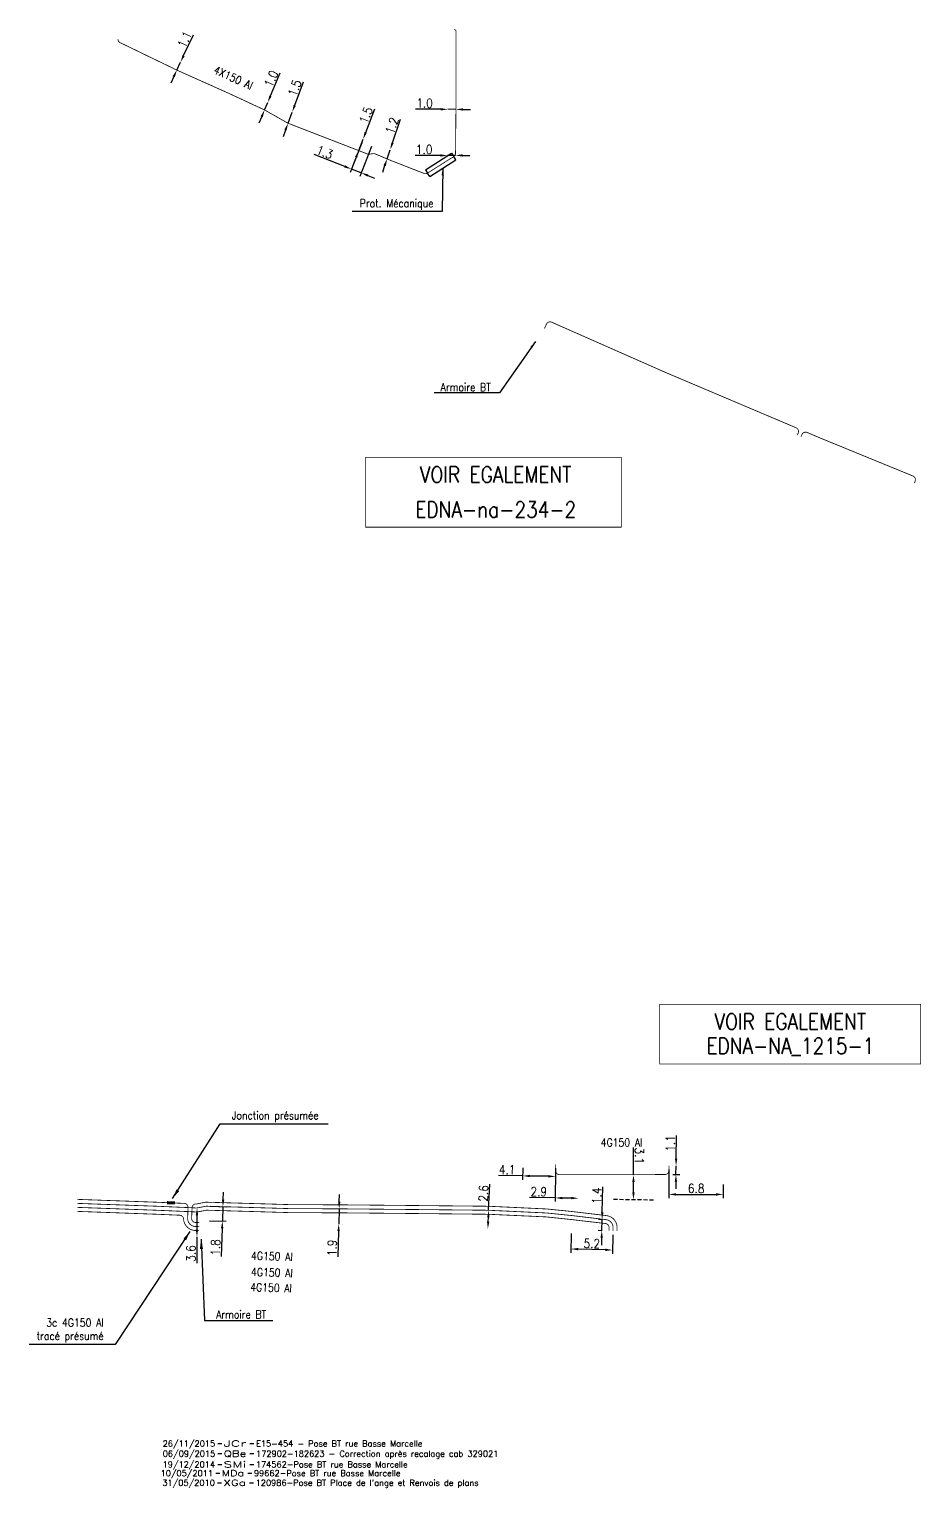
# Model space of a CAD drawing. Header units: millimetres. Extents: x 184994 to 186004, y 128000 to 129009.
# Drawn here: x 184994 to 185104.9, y 128264.1 to 128446.4 of the extents above; entities that cross this region are included whole.
import ezdxf
from ezdxf.enums import TextEntityAlignment as Align

# ---------------------------------------------------------------- set-up
doc = ezdxf.new("R2010")
doc.units = ezdxf.units.MM
doc.header["$PDMODE"] = 34
doc.linetypes.add('B_ST_Al', pattern=[2000, 1000, 1000])
doc.linetypes.add('DASHED', pattern=[0.75, 0.5, -0.25])
doc.layers.get('0').update_dxf_attribs({"linetype": 'CONTINUOUS'})
doc.layers.get('Defpoints').update_dxf_attribs({"linetype": 'CONTINUOUS'})
for name, color, linetype in [('B_100', 3, 'CONTINUOUS'), ('B_110', 1, 'CONTINUOUS'), ('B_300', 7, 'CONTINUOUS'), ('B_420', 7, 'CONTINUOUS'), ('B_930', 7, 'CONTINUOUS')]:
    doc.layers.add(name, color=color, linetype=linetype)
doc.layers.add('B_910', color=7, linetype='CONTINUOUS', plot=False)
doc.styles.get("Standard").update_dxf_attribs({"font": 'romans.shx', "width": 0.85})
doc.dimstyles.get("Standard").update_dxf_attribs({"dimtxt": 1.5, "dimasz": 1.2, "dimexe": 0.625, "dimexo": 0.625, "dimgap": 0.25, "dimtad": 1, "dimdec": 1, "dimzin": 0, "dimdsep": 46, "dimtxsty": 'Standard', "dimcen": -0.5, "dimadec": 0, "dimazin": 0, "dimtfac": 1, "dimtdec": 1, "dimtmove": 0, "dimatfit": 3, "dimfxl": 0, "dimtolj": 1, "dimtzin": 0, "dimarcsym": 0})

# ---------------------------------------------------------------- blocks, each defined once
blk = doc.blocks.new('*D206')
at = {"layer": 'B_100', "color": 0, "linetype": 'Continuous', "lineweight": -2, "transparency": 16777216}
for p, q in [((185045.42, 128436.4), (185042.28, 128436.43)), ((185047.32, 128436.39), (185046.32, 128436.4)), ((185048.22, 128436.38), (185049.12, 128436.37))]:
    blk.add_line(p, q, dxfattribs=at)
at = {"layer": 'B_100', "color": 0, "linetype": 'Continuous', "transparency": 16777216}
for points in [[(185045.42, 128436.55), (185045.42, 128436.25), (185046.32, 128436.4)], [(185048.22, 128436.53), (185048.22, 128436.23), (185047.32, 128436.39)]]:
    blk.add_solid(points, dxfattribs=at)
at = {"layer": 'Defpoints', "color": 0, "linetype": 'Continuous', "transparency": 16777216}
for p in [(185046.32, 128436.4), (185046.32, 128436.4), (185047.32, 128436.39)]:
    blk.add_point(p, dxfattribs=at)
at = {"layer": 'B_100', "color": 0, "linetype": 'Continuous', "transparency": 16777216, "insert": (185043.41, 128437.17), "char_height": 1.125, "attachment_point": 5, "rotation": 359.4999}
blk.add_mtext('\\A1;1.0', dxfattribs=at)
blk = doc.blocks.new('*D207')
at = {"layer": 'B_100', "color": 0, "linetype": 'Continuous', "lineweight": -2, "transparency": 16777216}
for p, q in [((185045.37, 128430.63), (185042.23, 128430.63)), ((185047.27, 128430.64), (185046.27, 128430.63)), ((185048.17, 128430.64), (185049.07, 128430.64))]:
    blk.add_line(p, q, dxfattribs=at)
at = {"layer": 'B_100', "color": 0, "linetype": 'Continuous', "transparency": 16777216}
for points in [[(185045.37, 128430.78), (185045.37, 128430.48), (185046.27, 128430.63)], [(185048.17, 128430.79), (185048.17, 128430.49), (185047.27, 128430.64)]]:
    blk.add_solid(points, dxfattribs=at)
at = {"layer": 'Defpoints', "color": 0, "linetype": 'Continuous', "transparency": 16777216}
for p in [(185046.27, 128430.63), (185046.27, 128430.63), (185047.27, 128430.64)]:
    blk.add_point(p, dxfattribs=at)
at = {"layer": 'B_100', "color": 0, "linetype": 'Continuous', "transparency": 16777216, "insert": (185043.35, 128431.38), "char_height": 1.125, "attachment_point": 5, "rotation": 0.0744}
blk.add_mtext('\\A1;1.0', dxfattribs=at)
blk = doc.blocks.new('*D208')
at = {"layer": 'B_100', "color": 0, "linetype": 'Continuous', "lineweight": -2, "transparency": 16777216}
for p, q in [((185039.39, 128432.2), (185040.41, 128435.17)), ((185038.71, 128430.21), (185039.1, 128431.35)), ((185038.41, 128429.36), (185038.12, 128428.51))]:
    blk.add_line(p, q, dxfattribs=at)
at = {"layer": 'B_100', "color": 0, "linetype": 'Continuous', "transparency": 16777216}
for points in [[(185039.25, 128432.25), (185039.53, 128432.15), (185039.1, 128431.35)], [(185038.27, 128429.41), (185038.56, 128429.31), (185038.71, 128430.21)]]:
    blk.add_solid(points, dxfattribs=at)
at = {"layer": 'Defpoints', "color": 0, "linetype": 'Continuous', "transparency": 16777216}
for p in [(185038.71, 128430.21), (185039.1, 128431.35), (185039.1, 128431.35)]:
    blk.add_point(p, dxfattribs=at)
at = {"layer": 'B_100', "color": 0, "linetype": 'Continuous', "transparency": 16777216, "insert": (185039.33, 128434.36), "char_height": 1.125, "attachment_point": 5, "rotation": 71.0574}
blk.add_mtext('\\A1;1.2', dxfattribs=at)
blk = doc.blocks.new('*D209')
at = {"layer": 'B_100', "color": 0, "linetype": 'Continuous', "lineweight": -2, "transparency": 16777216}
for p, q in [((185036.04, 128433.5), (185037.18, 128436.44)), ((185035.18, 128431.27), (185035.72, 128432.67)), ((185034.85, 128430.43), (185034.53, 128429.59))]:
    blk.add_line(p, q, dxfattribs=at)
at = {"layer": 'B_100', "color": 0, "linetype": 'Continuous', "transparency": 16777216}
for points in [[(185035.9, 128433.56), (185036.18, 128433.45), (185035.72, 128432.67)], [(185034.71, 128430.48), (185034.99, 128430.37), (185035.18, 128431.27)]]:
    blk.add_solid(points, dxfattribs=at)
at = {"layer": 'Defpoints', "color": 0, "linetype": 'Continuous', "transparency": 16777216}
for p in [(185035.72, 128432.67), (185035.72, 128432.67), (185035.18, 128431.27)]:
    blk.add_point(p, dxfattribs=at)
at = {"layer": 'B_100', "color": 0, "linetype": 'Continuous', "transparency": 16777216, "insert": (185036.07, 128435.66), "char_height": 1.125, "attachment_point": 5, "rotation": 68.8637}
blk.add_mtext('\\A1;1.5', dxfattribs=at)
blk = doc.blocks.new('*D210')
at = {"layer": 'B_100', "color": 0, "linetype": 'Continuous', "lineweight": -2, "transparency": 16777216}
for p, q in [((185035.55, 128432.23), (185034.09, 128428.49)), ((185033.42, 128429.26), (185029.59, 128430.75)), ((185036.76, 128431.76), (185035.3, 128428.02)), ((185035.47, 128428.46), (185034.26, 128428.93)), ((185036.31, 128428.13), (185037.15, 128427.8))]:
    blk.add_line(p, q, dxfattribs=at)
at = {"layer": 'B_100', "color": 0, "linetype": 'Continuous', "transparency": 16777216}
for points in [[(185033.48, 128429.4), (185033.37, 128429.12), (185034.26, 128428.93)], [(185036.37, 128428.27), (185036.26, 128427.99), (185035.47, 128428.46)]]:
    blk.add_solid(points, dxfattribs=at)
at = {"layer": 'Defpoints', "color": 0, "linetype": 'Continuous', "transparency": 16777216}
for p in [(185035.72, 128432.67), (185036.93, 128432.19), (185034.26, 128428.93)]:
    blk.add_point(p, dxfattribs=at)
at = {"layer": 'B_100', "color": 0, "linetype": 'Continuous', "transparency": 16777216, "insert": (185030.91, 128431.04), "char_height": 1.125, "attachment_point": 5, "rotation": 338.6968}
blk.add_mtext('\\A1;1.3', dxfattribs=at)
blk = doc.blocks.new('*D211')
at = {"layer": 'B_100', "color": 0, "linetype": 'Continuous', "lineweight": -2, "transparency": 16777216}
for p, q in [((185027.17, 128436.91), (185028.27, 128439.85)), ((185026.33, 128434.66), (185026.86, 128436.06)), ((185026.02, 128433.81), (185025.71, 128432.97))]:
    blk.add_line(p, q, dxfattribs=at)
at = {"layer": 'B_100', "color": 0, "linetype": 'Continuous', "transparency": 16777216}
for points in [[(185027.03, 128436.96), (185027.31, 128436.85), (185026.86, 128436.06)], [(185025.88, 128433.87), (185026.16, 128433.76), (185026.33, 128434.66)]]:
    blk.add_solid(points, dxfattribs=at)
at = {"layer": 'Defpoints', "color": 0, "linetype": 'Continuous', "transparency": 16777216}
for p in [(185026.86, 128436.06), (185026.86, 128436.06), (185026.33, 128434.66)]:
    blk.add_point(p, dxfattribs=at)
at = {"layer": 'B_100', "color": 0, "linetype": 'Continuous', "transparency": 16777216, "insert": (185027.17, 128439.06), "char_height": 1.125, "attachment_point": 5, "rotation": 69.5736}
blk.add_mtext('\\A1;1.5', dxfattribs=at)
blk = doc.blocks.new('*D212')
at = {"layer": 'B_100', "color": 0, "linetype": 'Continuous', "lineweight": -2, "transparency": 16777216}
for p, q in [((185024.14, 128438.07), (185025.36, 128440.96)), ((185023.4, 128436.32), (185023.79, 128437.24)), ((185023.04, 128435.49), (185022.69, 128434.66))]:
    blk.add_line(p, q, dxfattribs=at)
at = {"layer": 'B_100', "color": 0, "linetype": 'Continuous', "transparency": 16777216}
for points in [[(185024, 128438.13), (185024.27, 128438.01), (185023.79, 128437.24)], [(185022.91, 128435.55), (185023.18, 128435.43), (185023.4, 128436.32)]]:
    blk.add_solid(points, dxfattribs=at)
at = {"layer": 'Defpoints', "color": 0, "linetype": 'Continuous', "transparency": 16777216}
for p in [(185023.4, 128436.32), (185023.79, 128437.24), (185023.79, 128437.24)]:
    blk.add_point(p, dxfattribs=at)
at = {"layer": 'B_100', "color": 0, "linetype": 'Continuous', "transparency": 16777216, "insert": (185024.23, 128440.22), "char_height": 1.125, "attachment_point": 5, "rotation": 67.0549}
blk.add_mtext('\\A1;1.0', dxfattribs=at)
blk = doc.blocks.new('*D213')
at = {"layer": 'B_100', "color": 0, "linetype": 'Continuous', "lineweight": -2, "transparency": 16777216}
for p, q in [((185013.28, 128443.11), (185014.51, 128445.71)), ((185012.43, 128441.3), (185012.9, 128442.3)), ((185012.05, 128440.49), (185011.67, 128439.67))]:
    blk.add_line(p, q, dxfattribs=at)
at = {"layer": 'B_100', "color": 0, "linetype": 'Continuous', "transparency": 16777216}
for points in [[(185013.15, 128443.17), (185013.42, 128443.05), (185012.9, 128442.3)], [(185011.91, 128440.55), (185012.19, 128440.42), (185012.43, 128441.3)]]:
    blk.add_solid(points, dxfattribs=at)
at = {"layer": 'Defpoints', "color": 0, "linetype": 'Continuous', "transparency": 16777216}
for p in [(185012.43, 128441.3), (185012.9, 128442.3), (185012.9, 128442.3)]:
    blk.add_point(p, dxfattribs=at)
at = {"layer": 'B_100', "color": 0, "linetype": 'Continuous', "transparency": 16777216, "insert": (185013.41, 128445.13), "char_height": 1.125, "attachment_point": 5, "rotation": 64.7997}
blk.add_mtext('\\A1;1.1', dxfattribs=at)
blk = doc.blocks.new('GIS_MODF')
at = {"color": 0, "linetype": 'Continuous', "flags": 128}
for points in [[(-2.26, -0.01), (-1.76, -0.01)], [(1.76, -0.01), (2.26, -0.01)]]:
    blk.add_lwpolyline(points, dxfattribs=at)
at = {"color": 0, "linetype": 'Continuous'}
blk.add_attdef('DATE', text='', height=0.75, dxfattribs=at).set_placement((-2.58, -0.39), align=Align.RIGHT)
at = {"color": 0, "linetype": 'Continuous', "width": 3.590909}
blk.add_attdef('USER', text='', height=0.75, dxfattribs=at).set_placement((-1.52, -0.39), (1.31, -0.39), align=Align.FIT)
at = {"color": 0, "linetype": 'Continuous'}
blk.add_attdef('DESC', (2.53, -0.39), '', height=0.75, dxfattribs=at)
blk = doc.blocks.new('*D542')
at = {"layer": 'B_110', "color": 0, "linetype": 'Continuous', "lineweight": -2, "transparency": 16777216}
for p, q in [((185059.78, 128304.09), (185059.72, 128299.91)), ((185059.73, 128300.37), (185056.5, 128300.42)), ((185061.73, 128300.35), (185060.63, 128300.36))]:
    blk.add_line(p, q, dxfattribs=at)
at = {"layer": 'B_110', "color": 0, "linetype": 'Continuous', "transparency": 16777216}
for points in [[(185060.63, 128300.51), (185060.63, 128300.21), (185059.73, 128300.37)], [(185061.73, 128300.5), (185061.73, 128300.2), (185062.63, 128300.33)]]:
    blk.add_solid(points, dxfattribs=at)
at = {"layer": 'Defpoints', "color": 0, "linetype": 'Continuous', "transparency": 16777216}
for p in [(185059.79, 128304.56), (185062.63, 128300.33), (185062.63, 128300.33)]:
    blk.add_point(p, dxfattribs=at)
at = {"layer": 'B_110', "color": 0, "linetype": 'Continuous', "transparency": 16777216, "insert": (185057.67, 128301.15), "char_height": 1.125, "attachment_point": 5, "rotation": 359.1581}
blk.add_mtext('\\A1;2.9', dxfattribs=at)
blk = doc.blocks.new('*D543')
at = {"layer": 'B_110', "color": 0, "linetype": 'Continuous', "lineweight": -2, "transparency": 16777216}
for p, q in [((185074.84, 128305.29), (185074.88, 128308.16)), ((185074.36, 128304.39), (185074.36, 128304.39)), ((185074.82, 128303.29), (185074.83, 128304.39)), ((185074.41, 128303.29), (185075.29, 128303.28)), ((185074.81, 128302.39), (185074.8, 128301.49))]:
    blk.add_line(p, q, dxfattribs=at)
at = {"layer": 'B_110', "color": 0, "linetype": 'Continuous', "transparency": 16777216}
for points in [[(185074.69, 128305.29), (185074.99, 128305.29), (185074.83, 128304.39)], [(185074.66, 128302.39), (185074.96, 128302.39), (185074.82, 128303.29)]]:
    blk.add_solid(points, dxfattribs=at)
at = {"layer": 'Defpoints', "color": 0, "linetype": 'Continuous', "transparency": 16777216}
for p in [(185074.83, 128304.39), (185074.83, 128304.39), (185073.94, 128303.3)]:
    blk.add_point(p, dxfattribs=at)
at = {"layer": 'B_110', "color": 0, "linetype": 'Continuous', "transparency": 16777216, "insert": (185074.11, 128307.18), "char_height": 1.125, "attachment_point": 5, "rotation": 89.3429}
blk.add_mtext('\\A1;1.1', dxfattribs=at)
blk = doc.blocks.new('*D544')
at = {"layer": 'B_110', "color": 0, "linetype": 'Continuous', "lineweight": -2, "transparency": 16777216}
for p, q in [((185069.51, 128303.27), (185069.51, 128306.68)), ((185069.98, 128303.27), (185069.98, 128303.27)), ((185069.51, 128301.07), (185069.51, 128302.37)), ((185069.98, 128300.17), (185069.98, 128300.17))]:
    blk.add_line(p, q, dxfattribs=at)
at = {"layer": 'B_110', "color": 0, "linetype": 'Continuous', "transparency": 16777216}
for points in [[(185069.66, 128302.37), (185069.36, 128302.37), (185069.51, 128303.27)], [(185069.66, 128301.07), (185069.36, 128301.07), (185069.51, 128300.17)]]:
    blk.add_solid(points, dxfattribs=at)
at = {"layer": 'Defpoints', "color": 0, "linetype": 'Continuous', "transparency": 16777216}
for p in [(185069.51, 128303.27), (185069.51, 128300.17), (185069.51, 128300.17)]:
    blk.add_point(p, dxfattribs=at)
at = {"layer": 'B_110', "color": 0, "linetype": 'Continuous', "transparency": 16777216, "insert": (185070.26, 128305.63), "char_height": 1.125, "attachment_point": 5, "rotation": 270.0039}
blk.add_mtext('\\A1;3.1', dxfattribs=at)
blk = doc.blocks.new('*D545')
at = {"layer": 'B_110', "color": 0, "linetype": 'Continuous', "lineweight": -2, "transparency": 16777216}
for p, q in [((185073.94, 128303.93), (185073.94, 128300.34)), ((185074.84, 128300.81), (185079.84, 128300.81)), ((185080.74, 128302.07), (185080.74, 128300.34))]:
    blk.add_line(p, q, dxfattribs=at)
at = {"layer": 'B_110', "color": 0, "linetype": 'Continuous', "transparency": 16777216}
for points in [[(185074.84, 128300.96), (185074.84, 128300.66), (185073.94, 128300.81)], [(185079.84, 128300.96), (185079.84, 128300.66), (185080.74, 128300.81)]]:
    blk.add_solid(points, dxfattribs=at)
at = {"layer": 'Defpoints', "color": 0, "linetype": 'Continuous', "transparency": 16777216}
for p in [(185073.94, 128304.4), (185080.74, 128302.54), (185080.74, 128300.81)]:
    blk.add_point(p, dxfattribs=at)
at = {"layer": 'B_110', "color": 0, "linetype": 'Continuous', "transparency": 16777216, "insert": (185077.34, 128301.56), "char_height": 1.125, "attachment_point": 5, "rotation": 0.0039}
blk.add_mtext('\\A1;6.8', dxfattribs=at)
blk = doc.blocks.new('*D546')
at = {"layer": 'B_110', "color": 0, "linetype": 'Continuous', "lineweight": -2, "transparency": 16777216}
for p, q in [((185055.66, 128303.12), (185052.65, 128303.16)), ((185055.67, 128304.14), (185055.65, 128302.65)), ((185058.87, 128303.07), (185056.56, 128303.11)), ((185059.78, 128304.09), (185059.76, 128302.59))]:
    blk.add_line(p, q, dxfattribs=at)
at = {"layer": 'B_110', "color": 0, "linetype": 'Continuous', "transparency": 16777216}
for points in [[(185056.56, 128303.26), (185056.55, 128302.96), (185055.66, 128303.12)], [(185058.87, 128303.22), (185058.87, 128302.92), (185059.77, 128303.06)]]:
    blk.add_solid(points, dxfattribs=at)
at = {"layer": 'Defpoints', "color": 0, "linetype": 'Continuous', "transparency": 16777216}
for p in [(185055.68, 128304.61), (185059.79, 128304.56), (185055.66, 128303.12)]:
    blk.add_point(p, dxfattribs=at)
at = {"layer": 'B_110', "color": 0, "linetype": 'Continuous', "transparency": 16777216, "insert": (185053.72, 128303.9), "char_height": 1.125, "attachment_point": 5, "rotation": 359.1581}
blk.add_mtext('\\A1;4.1', dxfattribs=at)
blk = doc.blocks.new('*D627')
at = {"layer": 'B_100', "color": 0, "linetype": 'Continuous', "lineweight": -2, "transparency": 16777216}
for p, q in [((185065.61, 128298.58), (185065.7, 128301.77)), ((185065.57, 128297.68), (185065.12, 128297.69)), ((185065.55, 128296.28), (185065.59, 128297.68)), ((185065.53, 128296.28), (185065.08, 128296.29)), ((185065.53, 128295.38), (185065.51, 128294.48))]:
    blk.add_line(p, q, dxfattribs=at)
at = {"layer": 'B_100', "color": 0, "linetype": 'Continuous', "transparency": 16777216}
for points in [[(185065.46, 128298.58), (185065.76, 128298.58), (185065.59, 128297.68)], [(185065.38, 128295.39), (185065.68, 128295.38), (185065.55, 128296.28)]]:
    blk.add_solid(points, dxfattribs=at)
at = {"layer": 'Defpoints', "color": 0, "linetype": 'Continuous', "transparency": 16777216}
for p in [(185066.04, 128297.67), (185065.55, 128296.28), (185066, 128296.27)]:
    blk.add_point(p, dxfattribs=at)
at = {"layer": 'B_100', "color": 0, "linetype": 'Continuous', "transparency": 16777216, "insert": (185064.92, 128300.64), "char_height": 1.125, "attachment_point": 5, "rotation": 88.513}
blk.add_mtext('\\A1;1.4', dxfattribs=at)
blk = doc.blocks.new('*D628')
at = {"layer": 'B_100', "color": 0, "linetype": 'Continuous', "lineweight": -2, "transparency": 16777216}
for p, q in [((185061.74, 128295.91), (185061.68, 128293.52)), ((185066.94, 128295.78), (185066.88, 128293.39)), ((185065.99, 128293.88), (185062.59, 128293.97))]:
    blk.add_line(p, q, dxfattribs=at)
at = {"layer": 'B_100', "color": 0, "linetype": 'Continuous', "transparency": 16777216}
for points in [[(185062.6, 128294.12), (185062.59, 128293.82), (185061.69, 128293.99)], [(185066, 128294.03), (185065.99, 128293.73), (185066.89, 128293.86)]]:
    blk.add_solid(points, dxfattribs=at)
at = {"layer": 'Defpoints', "color": 0, "linetype": 'Continuous', "transparency": 16777216}
for p in [(185061.75, 128296.38), (185066.95, 128296.24), (185061.69, 128293.99)]:
    blk.add_point(p, dxfattribs=at)
at = {"layer": 'B_100', "color": 0, "linetype": 'Continuous', "transparency": 16777216, "insert": (185064.31, 128294.67), "char_height": 1.125, "attachment_point": 5, "rotation": 358.513}
blk.add_mtext('\\A1;5.2', dxfattribs=at)
blk = doc.blocks.new('*D629')
at = {"layer": 'B_100', "color": 0, "linetype": 'Continuous', "lineweight": -2, "transparency": 16777216}
for p, q in [((185051.41, 128298.83), (185051.55, 128302.11)), ((185050.94, 128298.85), (185050.94, 128298.85)), ((185051.35, 128297.41), (185051.37, 128297.93)), ((185050.84, 128296.53), (185050.84, 128296.53))]:
    blk.add_line(p, q, dxfattribs=at)
at = {"layer": 'B_100', "color": 0, "linetype": 'Continuous', "transparency": 16777216}
for points in [[(185051.22, 128297.94), (185051.52, 128297.93), (185051.41, 128298.83)], [(185051.2, 128297.42), (185051.5, 128297.41), (185051.31, 128296.51)]]:
    blk.add_solid(points, dxfattribs=at)
at = {"layer": 'Defpoints', "color": 0, "linetype": 'Continuous', "transparency": 16777216}
for p in [(185051.41, 128298.83), (185051.31, 128296.51), (185051.31, 128296.51)]:
    blk.add_point(p, dxfattribs=at)
at = {"layer": 'B_100', "color": 0, "linetype": 'Continuous', "transparency": 16777216, "insert": (185050.75, 128300.95), "char_height": 1.125, "attachment_point": 5, "rotation": 87.5555}
blk.add_mtext('\\A1;2.6', dxfattribs=at)
blk = doc.blocks.new('*D630')
at = {"layer": 'B_100', "color": 0, "linetype": 'Continuous', "lineweight": -2, "transparency": 16777216}
for p, q in [((185032.74, 128299.91), (185032.76, 128300.81)), ((185032.72, 128299.01), (185032.67, 128297.11)), ((185033.19, 128299), (185033.19, 128299)), ((185033.14, 128297.1), (185033.14, 128297.1)), ((185032.65, 128296.21), (185032.57, 128293.02))]:
    blk.add_line(p, q, dxfattribs=at)
at = {"layer": 'B_100', "color": 0, "linetype": 'Continuous', "transparency": 16777216}
for points in [[(185032.59, 128299.91), (185032.89, 128299.91), (185032.72, 128299.01)], [(185032.5, 128296.22), (185032.8, 128296.21), (185032.67, 128297.11)]]:
    blk.add_solid(points, dxfattribs=at)
at = {"layer": 'Defpoints', "color": 0, "linetype": 'Continuous', "transparency": 16777216}
for p in [(185032.72, 128299.01), (185032.67, 128297.11), (185032.67, 128297.11)]:
    blk.add_point(p, dxfattribs=at)
at = {"layer": 'B_100', "color": 0, "linetype": 'Continuous', "transparency": 16777216, "insert": (185031.84, 128294.13), "char_height": 1.125, "attachment_point": 5, "rotation": 88.5501}
blk.add_mtext('\\A1;1.9', dxfattribs=at)
blk = doc.blocks.new('*D631')
at = {"layer": 'B_100', "color": 0, "linetype": 'Continuous', "lineweight": -2, "transparency": 16777216}
for p, q in [((185018.22, 128300.18), (185018.25, 128301.08)), ((185016.59, 128299.33), (185018.66, 128299.26)), ((185018.19, 128299.28), (185018.13, 128297.48)), ((185016.53, 128297.53), (185018.6, 128297.46)), ((185018.1, 128296.58), (185017.99, 128293.04))]:
    blk.add_line(p, q, dxfattribs=at)
at = {"layer": 'B_100', "color": 0, "linetype": 'Continuous', "transparency": 16777216}
for points in [[(185018.07, 128300.18), (185018.37, 128300.17), (185018.19, 128299.28)], [(185017.95, 128296.58), (185018.25, 128296.57), (185018.13, 128297.48)]]:
    blk.add_solid(points, dxfattribs=at)
at = {"layer": 'Defpoints', "color": 0, "linetype": 'Continuous', "transparency": 16777216}
for p in [(185016.12, 128299.34), (185016.06, 128297.55), (185018.13, 128297.48)]:
    blk.add_point(p, dxfattribs=at)
at = {"layer": 'B_100', "color": 0, "linetype": 'Continuous', "transparency": 16777216, "insert": (185017.27, 128294.18), "char_height": 1.125, "attachment_point": 5, "rotation": 88.1584}
blk.add_mtext('\\A1;1.8', dxfattribs=at)
blk = doc.blocks.new('*D632')
at = {"layer": 'B_100', "color": 0, "linetype": 'Continuous', "lineweight": -2, "transparency": 16777216}
for p, q in [((185014.95, 128298.21), (185014.95, 128296.41)), ((185014.95, 128295.51), (185014.95, 128292.24))]:
    blk.add_line(p, q, dxfattribs=at)
at = {"layer": 'B_100', "color": 0, "linetype": 'Continuous', "transparency": 16777216}
for points in [[(185014.8, 128298.21), (185015.1, 128298.21), (185014.96, 128299.11)], [(185014.8, 128296.41), (185015.1, 128296.41), (185014.95, 128295.51)]]:
    blk.add_solid(points, dxfattribs=at)
at = {"layer": 'Defpoints', "color": 0, "linetype": 'Continuous', "transparency": 16777216}
for p in [(185014.96, 128299.11), (185014.95, 128295.51), (185014.95, 128295.51)]:
    blk.add_point(p, dxfattribs=at)
at = {"layer": 'B_100', "color": 0, "linetype": 'Continuous', "transparency": 16777216, "insert": (185014.2, 128293.43), "char_height": 1.125, "attachment_point": 5, "rotation": 89.9455}
blk.add_mtext('\\A1;3.6', dxfattribs=at)
blk = doc.blocks.new('B_300_03')
at = {"color": 0, "linetype": 'Continuous'}
blk.add_solid([(-0.5, 0.19), (-0.5, -0.19), (0.5, 0.19), (0.5, -0.19)], dxfattribs=at)
at = {"color": 0, "linetype": 'Continuous', "width": 0.75, "flags": 3}
for tag, p in [('DEF_LEG', (0, -4.25)), ('DEF_COUP', (0, -6.25)), ('DEF_TYPE', (0, -8.25))]:
    blk.add_attdef(tag, text='', height=1.2, dxfattribs=at).set_placement(p, align=Align.MIDDLE)

msp = doc.modelspace()

# ---------------------------------------------------------------- linework, layer by layer
at = {"layer": 'B_100', "linetype": 'B_ST_Al', "const_width": 0.1, "flags": 128}
for points in [[(185047.09, 128446.34), (185047.11, 128446.34, -0.480664), (185047.32, 128446.17), (185047.32, 128436.39), (185047.27, 128430.91, -0.255195), (185047.04, 128430.49), (185043.77, 128428.43, -0.23768), (185043.32, 128428.39), (185039.17, 128430.01), (185037.22, 128430.83, 0.139581), (185036.95, 128430.86), (185036.51, 128430.79, -0.132809), (185036.25, 128430.82), (185035.17, 128431.24), (185026.33, 128434.66), (185023.4, 128436.32), (185018.83, 128438.44), (185012.43, 128441.3), (185005.74, 128444.54, 0.001401), (185005.34, 128444.73, -0.325584), (185005.09, 128445.19)], [(185058.38, 128409), (185058.62, 128409.54, -0.41638), (185059.28, 128409.8), (185073.47, 128403.54), (185089.83, 128396.61, -0.426127), (185090.09, 128395.93), (185089.97, 128395.69)], [(185090.43, 128395.48), (185090.57, 128395.77, -0.4024), (185091.21, 128396.02), (185092.89, 128395.31), (185104.44, 128390.58, -0.395218), (185104.72, 128389.96), (185104.63, 128389.7)], [(185066.95, 128296.24), (185066.96, 128296.65, 0.38748), (185066.08, 128297.66), (185061.8, 128298.17), (185058.65, 128298.49), (185051.41, 128298.83), (185051.41, 128298.83), (185040.38, 128298.94), (185032.72, 128299.01), (185026.73, 128299.03), (185016.12, 128299.34), (185016.12, 128299.34), (185015.07, 128299.14, -0.059933), (185014.84, 128299.12), (185010, 128299.33), (185000, 128299.69)], [(185000, 128299.19), (185009.98, 128298.83), (185014.81, 128298.62, 0.059933), (185015.17, 128298.65), (185016.16, 128298.84), (185026.72, 128298.53), (185032.71, 128298.51), (185040.38, 128298.44), (185051.39, 128298.33), (185058.6, 128298), (185061.75, 128297.67), (185066.02, 128297.17, -0.38748), (185066.46, 128296.66), (185066.45, 128296.26)]]:
    msp.add_lwpolyline(points, format="xyb", dxfattribs=at)
at = {"layer": 'B_110', "linetype": 'B_ST_Al', "const_width": 0.1, "flags": 128}
for points in [[(185073.94, 128304.4), (185073.94, 128303.8, -0.412714), (185073.44, 128303.3), (185069.51, 128303.27), (185060.28, 128303.27, -0.418524), (185059.78, 128303.78), (185059.79, 128304.56)], [(185015.23, 128296.79), (185014.75, 128296.8, -0.414214), (185013.79, 128297.83), (185013.83, 128299.17, 0.410812), (185013.35, 128299.69), (185011.69, 128299.76), (185010.02, 128299.83), (185000.02, 128300.19), (185000, 128300.19)], [(185067.45, 128296.23), (185067.46, 128296.63, 0.38748), (185066.14, 128298.16), (185061.86, 128298.67), (185058.7, 128298.99), (185051.43, 128299.33), (185040.38, 128299.44), (185032.72, 128299.51), (185026.74, 128299.53), (185016.14, 128299.84), (185016.08, 128299.85), (185014.98, 128299.63, -0.059933), (185014.86, 128299.62), (185014.85, 128299.62, 0.417623), (185014.33, 128299.14), (185014.29, 128297.82, 0.414214), (185014.77, 128297.3), (185015.25, 128297.29)], [(185015.22, 128296.29), (185014.74, 128296.3, -0.379239), (185013.28, 128297.69), (185013.28, 128297.69, 0.410812), (185012.8, 128298.21), (185009.96, 128298.33), (185009.96, 128298.33), (185000, 128298.69)]]:
    msp.add_lwpolyline(points, format="xyb", dxfattribs=at)
at = {"layer": 'B_110', "color": 7, "linetype": 'DASHED', "flags": 128}
msp.add_lwpolyline([(185067.01, 128300.21), (185069.51, 128300.17), (185072.01, 128300.14)], dxfattribs=at)
at = {"layer": 'B_420', "color": 7, "linetype": 'CONTINUOUS'}
for p, q in [((185043.51, 128428.85), (185046.77, 128430.91)), ((185044.04, 128428.01), (185047.3, 128430.07)), ((185046.77, 128430.91), (185047.04, 128430.49)), ((185047.3, 128430.07), (185047.04, 128430.49)), ((185043.51, 128428.85), (185043.77, 128428.43)), ((185044.04, 128428.01), (185043.77, 128428.43))]:
    msp.add_line(p, q, dxfattribs=at)
at = {"layer": 'B_930', "linetype": 'B_ST_Al', "const_width": 0.1}
msp.add_lwpolyline([(185036.04, 128392.92), (185067.98, 128392.92), (185067.98, 128384.18), (185036.04, 128384.18)], close=True, dxfattribs=at)
at = {"layer": 'B_930', "const_width": 0.1}
msp.add_lwpolyline([(185072.79, 128324.57), (185105.4, 128324.57), (185105.4, 128317.11), (185072.79, 128317.11)], close=True, dxfattribs=at)

# ---------------------------------------------------------------- block references
at = {"layer": 'B_300', "rotation": 357.4741429432269}
msp.add_blockref('B_300_03', (185011.69, 128299.76), dxfattribs=at)
at = {"layer": 'B_910'}
ref = msp.add_blockref('GIS_MODF', (185019.8, 128269.69), dxfattribs=at)
ref.add_attrib('DATE', '26/11/2015', dxfattribs={"layer": '0', "color": 0, "linetype": 'Continuous', "height": 0.75}).set_placement((185017.22, 128269.3), align=Align.RIGHT)
ref.add_attrib('USER', 'JCr', dxfattribs={"layer": '0', "color": 0, "linetype": 'Continuous', "height": 0.75, "width": 1.612245}).set_placement((185018.28, 128269.3), (185021.11, 128269.3), align=Align.FIT)
ref.add_attrib('DESC', 'E15-454 - Pose BT rue Basse Marcelle', (185022.33, 128269.3), dxfattribs={"layer": '0', "color": 0, "linetype": 'Continuous', "height": 0.75})
ref = msp.add_blockref('GIS_MODF', (185019.81, 128268.43), dxfattribs=at)
ref.add_attrib('DATE', '06/09/2015', dxfattribs={"layer": '0', "color": 0, "linetype": 'Continuous', "height": 0.75}).set_placement((185017.23, 128268.04), align=Align.RIGHT)
ref.add_attrib('USER', 'QBe', dxfattribs={"layer": '0', "color": 0, "linetype": 'Continuous', "height": 0.75, "width": 1.362069}).set_placement((185018.29, 128268.04), (185021.12, 128268.04), align=Align.FIT)
ref.add_attrib('DESC', '172902-182623 - Correction après recalage cab 329021', (185022.34, 128268.04), dxfattribs={"layer": '0', "color": 0, "linetype": 'Continuous', "height": 0.75})
ref = msp.add_blockref('GIS_MODF', (185019.55, 128265.99), dxfattribs=at)
ref.add_attrib('DATE', '10/05/2011', dxfattribs={"layer": '0', "color": 0, "linetype": 'Continuous', "height": 0.75}).set_placement((185016.96, 128265.6), align=Align.RIGHT)
ref.add_attrib('USER', 'MDa', dxfattribs={"layer": '0', "color": 0, "linetype": 'Continuous', "height": 0.75, "width": 1.316667}).set_placement((185018.03, 128265.6), (185020.85, 128265.6), align=Align.FIT)
ref.add_attrib('DESC', '99662-Pose BT rue Basse Marcelle', (185022.07, 128265.6), dxfattribs={"layer": '0', "color": 0, "linetype": 'Continuous', "height": 0.75})
ref = msp.add_blockref('GIS_MODF', (185019.8, 128267.09), dxfattribs=at)
ref.add_attrib('DATE', '19/12/2014', dxfattribs={"layer": '0', "color": 0, "linetype": 'Continuous', "height": 0.75}).set_placement((185017.21, 128266.7), align=Align.RIGHT)
ref.add_attrib('USER', 'SMi', dxfattribs={"layer": '0', "color": 0, "linetype": 'Continuous', "height": 0.75, "width": 1.612245}).set_placement((185018.28, 128266.7), (185021.1, 128266.7), align=Align.FIT)
ref.add_attrib('DESC', '174562-Pose BT rue Basse Marcelle', (185022.32, 128266.7), dxfattribs={"layer": '0', "color": 0, "linetype": 'Continuous', "height": 0.75})
ref = msp.add_blockref('GIS_MODF', (185019.76, 128264.78), dxfattribs=at)
ref.add_attrib('DATE', '31/05/2010', dxfattribs={"layer": '0', "color": 0, "linetype": 'Continuous', "height": 0.75}).set_placement((185017.18, 128264.4), align=Align.RIGHT)
ref.add_attrib('USER', 'XGa', dxfattribs={"layer": '0', "color": 0, "linetype": 'Continuous', "height": 0.75, "width": 1.410714}).set_placement((185018.25, 128264.4), (185021.07, 128264.4), align=Align.FIT)
ref.add_attrib('DESC', "120986-Pose BT Place de l'ange et Renvois de plans", (185022.29, 128264.4), dxfattribs={"layer": '0', "color": 0, "linetype": 'Continuous', "height": 0.75})

# ---------------------------------------------------------------- texts
at = {"layer": 'B_100', "linetype": 'B_ST_Al', "width": 0.85}
for p in [(185021.7, 128290.63), (185021.6, 128288.73)]:
    msp.add_text('4G150 Al', height=1, rotation=358.3188, dxfattribs=at).set_placement(p)
at = {"layer": 'B_100', "linetype": 'Continuous', "insert": (185021.65, 128438.83), "char_height": 1, "attachment_point": 9, "rotation": 335.7805}
msp.add_mtext('4X150 Al', dxfattribs=at)
at = {"layer": 'B_100', "insert": (185051.68, 128401.17), "char_height": 1, "attachment_point": 9}
msp.add_mtext('Armoire BT', dxfattribs=at)
at = {"layer": 'B_110', "linetype": 'B_ST_Al', "width": 0.85}
msp.add_text('4G150 Al', height=1, dxfattribs=at).set_placement((185068.02, 128307.3), align=Align.MIDDLE)
msp.add_text('4G150 Al', height=1, rotation=358.3188, dxfattribs=at).set_placement((185021.7, 128292.66))
at = {"layer": 'B_110', "linetype": 'Continuous', "char_height": 1}
for s, insert, attachment_point in [('Armoire BT', (185017.34, 128285.81), 4), ('3c 4G150 Al\\Ptracé présumé', (185003.29, 128283.79), 6)]:
    msp.add_mtext(s, dxfattribs=dict(at, insert=insert, attachment_point=attachment_point))
at = {"layer": 'B_300', "linetype": 'Continuous', "insert": (185019.3, 128310.52), "char_height": 1, "attachment_point": 4}
msp.add_mtext('Jonction présumée', dxfattribs=at)
at = {"layer": 'B_420', "insert": (185044.51, 128423.82), "char_height": 1, "attachment_point": 9}
msp.add_mtext('Prot. Mécanique', dxfattribs=at)
at = {"layer": 'B_930', "width": 0.85}
for s, p in [('VOIR EGALEMENT', (185052.3, 128389.75)), ('EDNA-na-234-2', (185052.3, 128385.38)), ('VOIR EGALEMENT', (185089.13, 128321.4)), ('EDNA-NA_1215-1', (185089.13, 128318.36))]:
    msp.add_text(s, height=2, dxfattribs=at).set_placement(p, align=Align.CENTER)

# ---------------------------------------------------------------- dimensions: what is measured, and where the dimension line sits
at = {"layer": 'B_100', "linetype": 'Continuous'}
for base, p1, p2, angle, picture, middle, dimtype in [((185012.9, 128442.3), (185012.43, 128441.3), (185012.9, 128442.3), 64.7997, '*D213', (185014.09, 128444.82), 161), ((185034.26, 128428.93), (185036.93, 128432.19), (185035.72, 128432.67), 158.6968, '*D210', (185030.63, 128430.34), 161), ((185018.13, 128297.48), (185016.12, 128299.34), (185016.06, 128297.55), 88.1584, '*D631', (185018.02, 128294.16), 160), ((185032.67, 128297.11), (185032.72, 128299.01), (185032.67, 128297.11), 88.5501, '*D630', (185032.59, 128294.11), 160), ((185065.55, 128296.28), (185066.04, 128297.67), (185066, 128296.27), 88.513, '*D627', (185065.67, 128300.62), 160), ((185014.95, 128295.51), (185014.96, 128299.11), (185014.95, 128295.51), 89.9455, '*D632', (185014.95, 128293.42), 160)]:
    dim = msp.add_linear_dim(base=base, p1=p1, p2=p2, angle=angle, dimstyle='Standard', override={"dimscale": 0.75}, dxfattribs=at)
    dim.commit()
    dim.dimension.update_dxf_attribs({"geometry": picture, "text_midpoint": middle, "dimtype": dimtype})
for p1, p2, picture, middle in [((185023.4, 128436.32), (185023.79, 128437.24), '*D212', (185024.23, 128440.22)), ((185026.33, 128434.66), (185026.86, 128436.06), '*D211', (185027.17, 128439.06)), ((185047.32, 128436.39), (185046.32, 128436.4), '*D206', (185043.41, 128437.17)), ((185035.18, 128431.27), (185035.72, 128432.67), '*D209', (185036.07, 128435.66)), ((185038.71, 128430.21), (185039.1, 128431.35), '*D208', (185039.33, 128434.36)), ((185047.27, 128430.64), (185046.27, 128430.63), '*D207', (185043.35, 128431.38))]:
    dim = msp.add_aligned_dim(p1=p1, p2=p2, distance=0, dimstyle='Standard', override={"dimscale": 0.75}, dxfattribs=at)
    dim.commit()
    dim.dimension.update_dxf_attribs({"geometry": picture, "text_midpoint": middle})
dim = msp.add_linear_dim(base=(185051.31, 128296.51), p1=(185051.41, 128298.83), p2=(185051.31, 128296.51), angle=87.5555, text='2.6', dimstyle='Standard', override={"dimscale": 0.75}, dxfattribs=at)
dim.commit()
dim.dimension.update_dxf_attribs({"geometry": '*D629', "text_midpoint": (185051.5, 128300.92), "dimtype": 160})
dim = msp.add_linear_dim(base=(185061.69, 128293.99), p1=(185066.95, 128296.24), p2=(185061.75, 128296.38), angle=358.513, dimstyle='Standard', override={"dimscale": 0.75}, dxfattribs=at)
dim.commit()
dim.dimension.update_dxf_attribs({"geometry": '*D628', "text_midpoint": (185064.31, 128294.67)})
at = {"layer": 'B_110', "linetype": 'Continuous'}
for base, p1, p2, angle, picture, middle in [((185074.83, 128304.39), (185073.94, 128303.3), (185074.83, 128304.39), 269.3429, '*D543', (185074.86, 128307.17)), ((185069.51, 128300.17), (185069.51, 128303.27), (185069.51, 128300.17), 90.0039, '*D544', (185069.51, 128305.63)), ((185055.66, 128303.12), (185059.79, 128304.56), (185055.68, 128304.61), 359.1581, '*D546', (185053.7, 128303.15)), ((185062.63, 128300.33), (185059.79, 128304.56), (185062.63, 128300.33), 179.1581, '*D542', (185057.66, 128300.4)), ((185080.74, 128300.81), (185073.94, 128304.4), (185080.74, 128302.54), 180.0039, '*D545', (185077.34, 128300.81))]:
    dim = msp.add_linear_dim(base=base, p1=p1, p2=p2, angle=angle, dimstyle='Standard', override={"dimscale": 0.75}, dxfattribs=at)
    dim.commit()
    dim.dimension.update_dxf_attribs({"geometry": picture, "text_midpoint": middle, "dimtype": 160})

# ---------------------------------------------------------------- leaders
at = {"layer": 'B_100', "annotation_type": 0, "has_hookline": 1, "hookline_direction": 1, "text_width": 7.08}
msp.add_leader([(185057.27, 128407.4), (185052.77, 128400.98), (185051.87, 128400.98)], dimstyle='Standard', override={"dimscale": 0.75}, dxfattribs=at)
at = {"layer": 'B_110', "linetype": 'Continuous', "annotation_type": 0, "has_hookline": 1}
for points, hookline_direction, text_width in [([(185014.08, 128296.17), (185004.74, 128282.04), (185003.54, 128282.04)], 1, 9.31), ([(185015.46, 128295.2), (185015.89, 128285.06), (185017.09, 128285.06)], 0, 7.08)]:
    msp.add_leader(points, dimstyle='Standard', dxfattribs=dict(at, hookline_direction=hookline_direction, text_width=text_width))
at = {"layer": 'B_300', "linetype": 'Continuous', "annotation_type": 0, "has_hookline": 1, "hookline_direction": 0, "text_width": 12.06}
msp.add_leader([(185011.91, 128300.31), (185017.85, 128309.61), (185019.05, 128309.61)], dimstyle='Standard', dxfattribs=at)
at = {"layer": 'B_420', "annotation_type": 0, "has_hookline": 1, "hookline_direction": 1, "text_width": 10.16}
msp.add_leader([(185045.68, 128429.04), (185045.59, 128423.63), (185044.69, 128423.63)], dimstyle='Standard', override={"dimscale": 0.75}, dxfattribs=at)

doc.saveas('drawing.dxf')
